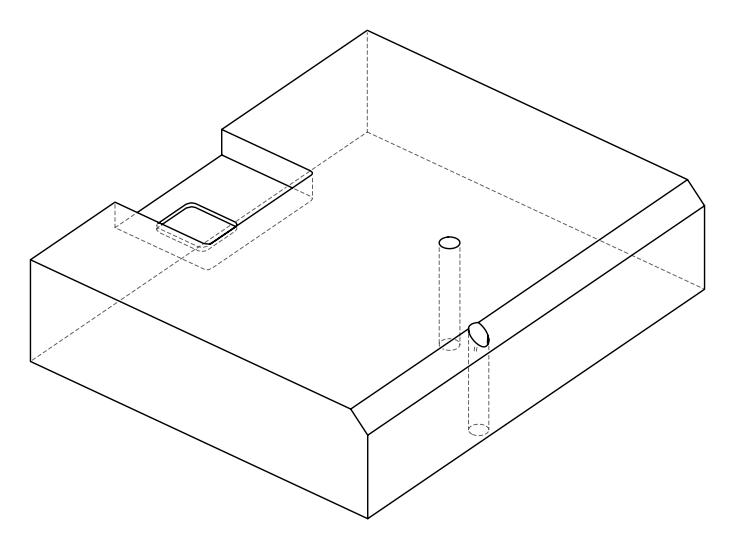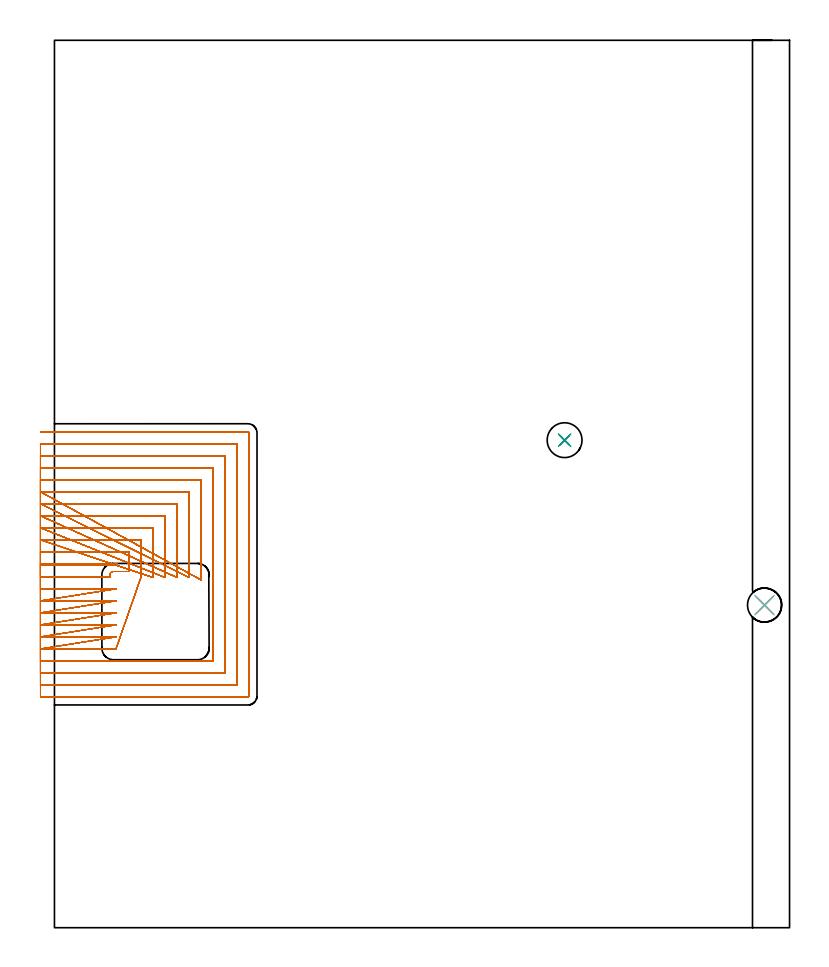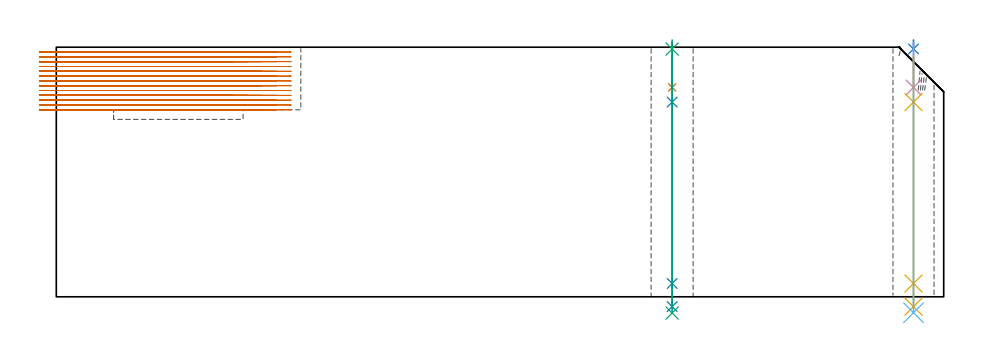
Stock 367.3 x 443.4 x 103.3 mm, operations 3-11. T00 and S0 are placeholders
(PLAN: 11 operations, 8 tool changes, 140.7 min)
(1 AREA_MILL | FG_CHAMFER_SURFACE | UGT0205_001 | 24.83 min | 75880 mm3)
(2 MILL_RECTANGULAR_POCKET | POCKET_RECTANGULAR_STRAIGHT | NXT0201_009 | Follow Part, ap 2, ae 75% | 13.6 min | 76174 mm3)
(3 MILL_SLOT | SLOT_PARTIAL_RECTANGULAR | NXT0201_009 | Follow Part, ap 2, ae 75% | 100.12 min | 302460 mm3)
(4 SPOT_DRILL | STEP1HOLE | NXT0321_9005460120000 | 0.03 min | 0 mm3)
(5 SPOT_DRILL_1 | STEP1HOLE_1 | NXT0321_9005460120000 | 0.03 min | 373 mm3)
(6 DRILL_BLIND_HOLE_INTO_CENTER | STEP1HOLE | NXT0301_082 | 0.08 min | 1012 mm3)
(7 GUN_DRILL_THROUGH_HOLE | STEP1HOLE | UGT0307_008 | 0.53 min | 8332 mm3)
(8 DRILL_TO_ENLARGE_THROUGH_HOLE | STEP1HOLE | UGT0301_044 | 0.45 min | 12694 mm3)
(9 DRILL_BLIND_HOLE_INTO_CENTER_1 | STEP1HOLE_1 | NXT0301_082 | 0.08 min | 1755 mm3)
(10 GUN_DRILL_THROUGH_HOLE_1 | STEP1HOLE_1 | UGT0307_008 | 0.53 min | 8060 mm3)
(11 DRILL_TO_ENLARGE_THROUGH_HOLE_1 | STEP1HOLE_1 | UGT0301_245 | 0.45 min | 14781 mm3)
(TOOL UGT0205_001 | Chamfer Mill 20 x 3 x 45 deg. | D20 FL50 Z2)
(TOOL NXT0201_009 | ENDMILL 8mm [2P460-0800-NA 1630] | D8 FL26 Z6)
(TOOL NXT0321_9005460120000 | NC Spot Drill, 142deg, 12mm, Carbide, Uncoated | D12 PA142 FL30 Z2)
(TOOL NXT0301_082 | Carbide Drill 11.1mm [860.1-1110-033A1-MM 2214] | D11.1 PA140 FL55 Z2)
(TOOL UGT0307_008 | Gun Drill 11 mm | D11 PA130 FL24 Z1)
(TOOL UGT0301_044 | Twist Drill 17 mm | D17 PA118 FL125 Z2)
(TOOL UGT0301_245 | Twist Drill 17.4 mm | D17.4 PA118 FL130 Z2)
(OP 3 MILL_SLOT)
G17 G21 G94 G90
T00 M6
G54
G17 G0 G90 X-7. Y181.3 S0 M3
G43 Z113.3 H1
Z101.308
G94 G1 X-4. F250.
X31.2 F500.
Y181.8
X-4.
X-7. F250.
Y175.3
X-4.
X27.7 F500.
Y175.581
X27.694 Y176.194
G2 X28.443 Y177.666 R1.828
G1 X28.483 Y177.692
X28.949 Y177.923
X29.015 Y177.938
X29.453 Y178.002
X30.051 Y178.
X37.2
Y187.8
X-4.
X-7. F250.
Y169.3
X-4.
X27.7 F500.
X30.7 F250.
X-7. Y163.3 F500.
X-4. F250.
X27.7 F500.
X30.7 F250.
X-7. Y157.3 F500.
X-4. F250.
X27.7 F500.
X30.7 F250.
X-7. Y151.3 F500.
X-4. F250.
X27.7 F500.
X30.7 F250.
X-7. Y145.3 F500.
X-4. F250.
X27.7 F500.
X30.7 F250.
X-7. Y139.3 F500.
X-4. F250.
X27.748 F500.
X30.748 F250.
X43.2 Y175. F500.
Y178. F250.
Y193.8 F500.
X-4.
X-7. F250.
X49.2 Y175. F500.
Y178. F250.
Y199.8 F500.
X-4.
X-7. F250.
X55.2 Y175. F500.
Y178. F250.
Y205.8 F500.
X-4.
X-7. F250.
X61.2 Y175. F500.
Y178. F250.
Y211.8 F500.
X-4.
X-7. F250.
X67.2 Y175. F500.
Y178. F250.
Y217.8 F500.
X-4.
X-7. F250.
X73.2 Y173.791 F500.
Y176.791 F250.
Y223.8 F500.
X-4.
X-7. F250.
Y133.3
X-4.
X79.2 F500.
Y229.8
X-4.
X-7. F250.
Y127.3
X-4.
X85.2 F500.
Y235.8
X-4.
X-7. F250.
Y121.3
X-4.
X91.2 F500.
Y241.8
X-4.
X-7. F250.
Y115.3
X-4.
X96.7 F500.
G3 X97.2 Y115.8 R0.5
G1 Y247.3
G3 X96.7 Y247.8 R0.5
G1 X-4.
X-7. F250.
G0 Y181.3 Z99.315
G1 X-4.
X31.2 F500.
Y181.8
X-4.
X-7. F250.
Y175.3
X-4.
X27.7 F500.
Y175.581
X27.694 Y176.194
G2 X28.443 Y177.666 R1.828
G1 X28.483 Y177.692
X28.949 Y177.923
X29.015 Y177.938
X29.453 Y178.002
X30.051 Y178.
X37.2
Y187.8
X-4.
X-7. F250.
Y169.3
X-4.
X27.7 F500.
X30.7 F250.
X-7. Y163.3 F500.
X-4. F250.
X27.7 F500.
X30.7 F250.
X-7. Y157.3 F500.
X-4. F250.
X27.7 F500.
X30.7 F250.
X-7. Y151.3 F500.
X-4. F250.
X27.7 F500.
X30.7 F250.
X-7. Y145.3 F500.
X-4. F250.
X27.7 F500.
X30.7 F250.
X-7. Y139.3 F500.
X-4. F250.
X27.748 F500.
X30.748 F250.
X43.2 Y175. F500.
Y178. F250.
Y193.8 F500.
X-4.
X-7. F250.
X49.2 Y175. F500.
Y178. F250.
Y199.8 F500.
X-4.
X-7. F250.
X55.2 Y175. F500.
Y178. F250.
Y205.8 F500.
X-4.
X-7. F250.
X61.2 Y175. F500.
Y178. F250.
Y211.8 F500.
X-4.
X-7. F250.
X67.2 Y175. F500.
Y178. F250.
Y217.8 F500.
X-4.
X-7. F250.
X73.2 Y173.791 F500.
Y176.791 F250.
Y223.8 F500.
X-4.
X-7. F250.
Y133.3
X-4.
X79.2 F500.
Y229.8
X-4.
X-7. F250.
Y127.3
X-4.
X85.2 F500.
Y235.8
X-4.
X-7. F250.
Y121.3
X-4.
X91.2 F500.
Y241.8
X-4.
X-7. F250.
Y115.3
X-4.
X96.7 F500.
G3 X97.2 Y115.8 R0.5
G1 Y247.3
G3 X96.7 Y247.8 R0.5
G1 X-4.
X-7. F250.
G0 Y181.3 Z97.323
G1 X-4.
X31.2 F500.
Y181.8
X-4.
X-7. F250.
Y175.3
X-4.
X27.7 F500.
Y175.581
X27.694 Y176.194
G2 X28.443 Y177.666 R1.828
G1 X28.483 Y177.692
X28.949 Y177.923
X29.015 Y177.938
X29.453 Y178.002
X30.051 Y178.
X37.2
Y187.8
X-4.
X-7. F250.
Y169.3
X-4.
X27.7 F500.
X30.7 F250.
X-7. Y163.3 F500.
X-4. F250.
X27.7 F500.
X30.7 F250.
X-7. Y157.3 F500.
X-4. F250.
X27.7 F500.
X30.7 F250.
X-7. Y151.3 F500.
X-4. F250.
X27.7 F500.
X30.7 F250.
X-7. Y145.3 F500.
X-4. F250.
X27.7 F500.
X30.7 F250.
X-7. Y139.3 F500.
X-4. F250.
X27.748 F500.
X30.748 F250.
X43.2 Y175. F500.
Y178. F250.
Y193.8 F500.
X-4.
X-7. F250.
X49.2 Y175. F500.
Y178. F250.
Y199.8 F500.
X-4.
X-7. F250.
X55.2 Y175. F500.
Y178. F250.
Y205.8 F500.
X-4.
X-7. F250.
X61.2 Y175. F500.
Y178. F250.
Y211.8 F500.
X-4.
X-7. F250.
X67.2 Y175. F500.
Y178. F250.
Y217.8 F500.
X-4.
X-7. F250.
X73.2 Y173.791 F500.
Y176.791 F250.
Y223.8 F500.
X-4.
X-7. F250.
Y133.3
X-4.
X79.2 F500.
Y229.8
X-4.
X-7. F250.
Y127.3
X-4.
X85.2 F500.
Y235.8
X-4.
X-7. F250.
Y121.3
X-4.
X91.2 F500.
Y241.8
X-4.
X-7. F250.
Y115.3
X-4.
X96.7 F500.
G3 X97.2 Y115.8 R0.5
G1 Y247.3
G3 X96.7 Y247.8 R0.5
G1 X-4.
X-7. F250.
G0 Y181.3 Z95.331
G1 X-4.
X31.2 F500.
Y181.8
X-4.
X-7. F250.
Y175.3
X-4.
X27.7 F500.
Y175.581
X27.694 Y176.194
G2 X28.443 Y177.666 R1.828
G1 X28.483 Y177.692
X28.949 Y177.923
X29.015 Y177.938
X29.453 Y178.002
X30.051 Y178.
X37.2
Y187.8
X-4.
X-7. F250.
Y169.3
X-4.
X27.7 F500.
X30.7 F250.
X-7. Y163.3 F500.
X-4. F250.
X27.7 F500.
X30.7 F250.
X-7. Y157.3 F500.
X-4. F250.
X27.7 F500.
X30.7 F250.
X-7. Y151.3 F500.
X-4. F250.
X27.7 F500.
X30.7 F250.
X-7. Y145.3 F500.
X-4. F250.
X27.7 F500.
X30.7 F250.
X-7. Y139.3 F500.
X-4. F250.
X27.748 F500.
X30.748 F250.
X43.2 Y175. F500.
Y178. F250.
Y193.8 F500.
X-4.
X-7. F250.
X49.2 Y175. F500.
Y178. F250.
Y199.8 F500.
X-4.
X-7. F250.
X55.2 Y175. F500.
Y178. F250.
Y205.8 F500.
X-4.
X-7. F250.
X61.2 Y175. F500.
Y178. F250.
Y211.8 F500.
X-4.
X-7. F250.
X67.2 Y175. F500.
Y178. F250.
Y217.8 F500.
X-4.
X-7. F250.
X73.2 Y173.791 F500.
Y176.791 F250.
Y223.8 F500.
X-4.
X-7. F250.
Y133.3
X-4.
X79.2 F500.
Y229.8
X-4.
X-7. F250.
Y127.3
X-4.
X85.2 F500.
Y235.8
X-4.
X-7. F250.
Y121.3
X-4.
X91.2 F500.
Y241.8
X-4.
X-7. F250.
Y115.3
X-4.
X96.7 F500.
G3 X97.2 Y115.8 R0.5
G1 Y247.3
G3 X96.7 Y247.8 R0.5
G1 X-4.
X-7. F250.
G0 Y181.3 Z93.338
G1 X-4.
X31.2 F500.
Y181.8
X-4.
X-7. F250.
Y175.3
X-4.
X27.7 F500.
Y175.581
X27.694 Y176.194
G2 X28.443 Y177.666 R1.828
G1 X28.483 Y177.692
X28.949 Y177.923
X29.015 Y177.938
X29.453 Y178.002
X30.051 Y178.
X37.2
Y187.8
X-4.
X-7. F250.
Y169.3
X-4.
X27.7 F500.
X30.7 F250.
X-7. Y163.3 F500.
X-4. F250.
X27.7 F500.
X30.7 F250.
X-7. Y157.3 F500.
X-4. F250.
X27.7 F500.
X30.7 F250.
X-7. Y151.3 F500.
X-4. F250.
X27.7 F500.
X30.7 F250.
X-7. Y145.3 F500.
X-4. F250.
X27.7 F500.
X30.7 F250.
X-7. Y139.3 F500.
X-4. F250.
X27.748 F500.
X30.748 F250.
X43.2 Y175. F500.
Y178. F250.
Y193.8 F500.
X-4.
X-7. F250.
X49.2 Y175. F500.
Y178. F250.
Y199.8 F500.
X-4.
X-7. F250.
X55.2 Y175. F500.
Y178. F250.
Y205.8 F500.
X-4.
X-7. F250.
X61.2 Y175. F500.
Y178. F250.
Y211.8 F500.
X-4.
X-7. F250.
X67.2 Y175. F500.
Y178. F250.
Y217.8 F500.
X-4.
X-7. F250.
X73.2 Y173.791 F500.
Y176.791 F250.
Y223.8 F500.
X-4.
X-7. F250.
Y133.3
X-4.
X79.2 F500.
Y229.8
X-4.
X-7. F250.
Y127.3
X-4.
X85.2 F500.
Y235.8
X-4.
X-7. F250.
Y121.3
X-4.
X91.2 F500.
Y241.8
X-4.
X-7. F250.
Y115.3
X-4.
X96.7 F500.
G3 X97.2 Y115.8 R0.5
G1 Y247.3
G3 X96.7 Y247.8 R0.5
G1 X-4.
X-7. F250.
G0 Y181.3 Z91.346
G1 X-4.
X31.2 F500.
Y181.8
X-4.
X-7. F250.
Y175.3
X-4.
X27.7 F500.
Y175.581
X27.694 Y176.194
G2 X28.443 Y177.666 R1.828
G1 X28.483 Y177.692
X28.949 Y177.923
X29.015 Y177.938
X29.453 Y178.002
X30.051 Y178.
X37.2
Y187.8
X-4.
X-7. F250.
Y169.3
X-4.
X27.7 F500.
X30.7 F250.
X-7. Y163.3 F500.
X-4. F250.
X27.7 F500.
X30.7 F250.
X-7. Y157.3 F500.
X-4. F250.
X27.7 F500.
X30.7 F250.
X-7. Y151.3 F500.
X-4. F250.
X27.7 F500.
X30.7 F250.
X-7. Y145.3 F500.
X-4. F250.
X27.7 F500.
X30.7 F250.
X-7. Y139.3 F500.
X-4. F250.
X27.748 F500.
X30.748 F250.
X43.2 Y175. F500.
Y178. F250.
Y193.8 F500.
X-4.
X-7. F250.
X49.2 Y175. F500.
Y178. F250.
Y199.8 F500.
X-4.
X-7. F250.
X55.2 Y175. F500.
Y178. F250.
Y205.8 F500.
X-4.
X-7. F250.
X61.2 Y175. F500.
Y178. F250.
Y211.8 F500.
X-4.
X-7. F250.
X67.2 Y175. F500.
Y178. F250.
Y217.8 F500.
X-4.
X-7. F250.
X73.2 Y173.791 F500.
Y176.791 F250.
Y223.8 F500.
X-4.
X-7. F250.
Y133.3
X-4.
X79.2 F500.
Y229.8
X-4.
X-7. F250.
Y127.3
X-4.
X85.2 F500.
Y235.8
X-4.
X-7. F250.
Y121.3
X-4.
X91.2 F500.
Y241.8
X-4.
X-7. F250.
Y115.3
X-4.
X96.7 F500.
G3 X97.2 Y115.8 R0.5
G1 Y247.3
G3 X96.7 Y247.8 R0.5
G1 X-4.
X-7. F250.
G0 Y181.3 Z89.354
G1 X-4.
X31.2 F500.
Y181.8
X-4.
X-7. F250.
Y175.3
X-4.
X27.7 F500.
Y175.581
X27.694 Y176.194
G2 X28.443 Y177.666 R1.828
G1 X28.483 Y177.692
X28.949 Y177.923
X29.015 Y177.938
X29.453 Y178.002
X30.051 Y178.
X37.2
Y187.8
X-4.
X-7. F250.
Y169.3
X-4.
X27.7 F500.
X30.7 F250.
X-7. Y163.3 F500.
X-4. F250.
X27.7 F500.
X30.7 F250.
X-7. Y157.3 F500.
X-4. F250.
X27.7 F500.
X30.7 F250.
X-7. Y151.3 F500.
X-4. F250.
X27.7 F500.
X30.7 F250.
X-7. Y145.3 F500.
X-4. F250.
X27.7 F500.
X30.7 F250.
X-7. Y139.3 F500.
X-4. F250.
X27.748 F500.
X30.748 F250.
X43.2 Y175. F500.
Y178. F250.
Y193.8 F500.
X-4.
X-7. F250.
X49.2 Y175. F500.
Y178. F250.
Y199.8 F500.
X-4.
X-7. F250.
X55.2 Y175. F500.
Y178. F250.
Y205.8 F500.
X-4.
X-7. F250.
X61.2 Y175. F500.
Y178. F250.
Y211.8 F500.
X-4.
X-7. F250.
X67.2 Y175. F500.
Y178. F250.
Y217.8 F500.
X-4.
X-7. F250.
X73.2 Y173.791 F500.
Y176.791 F250.
Y223.8 F500.
X-4.
X-7. F250.
Y133.3
X-4.
X79.2 F500.
Y229.8
X-4.
X-7. F250.
Y127.3
X-4.
X85.2 F500.
Y235.8
X-4.
X-7. F250.
Y121.3
X-4.
X91.2 F500.
Y241.8
X-4.
X-7. F250.
Y115.3
X-4.
X96.7 F500.
G3 X97.2 Y115.8 R0.5
G1 Y247.3
G3 X96.7 Y247.8 R0.5
G1 X-4.
X-7. F250.
G0 Y181.3 Z87.361
G1 X-4.
X31.2 F500.
Y181.8
X-4.
X-7. F250.
Y175.3
X-4.
X27.7 F500.
Y175.581
X27.694 Y176.193
G2 X28.443 Y177.666 R1.828
G1 X28.483 Y177.692
X28.949 Y177.923
X29.015 Y177.938
X29.453 Y178.002
X30.061 Y178.
X37.2
Y187.8
X-4.
X-7. F250.
Y169.3
X-4.
X27.7 F500.
X30.7 F250.
X-7. Y163.3 F500.
X-4. F250.
X27.7 F500.
X30.7 F250.
X-7. Y157.3 F500.
X-4. F250.
X27.7 F500.
X30.7 F250.
X-7. Y151.3 F500.
X-4. F250.
X27.7 F500.
X30.7 F250.
X-7. Y145.3 F500.
X-4. F250.
X27.7 F500.
X30.7 F250.
X-7. Y139.3 F500.
X-4. F250.
X27.748 F500.
X30.748 F250.
X43.2 Y175. F500.
Y178. F250.
Y193.8 F500.
X-4.
X-7. F250.
X49.2 Y175. F500.
Y178. F250.
Y199.8 F500.
X-4.
X-7. F250.
X55.2 Y175. F500.
Y178. F250.
Y205.8 F500.
X-4.
X-7. F250.
X61.2 Y175. F500.
Y178. F250.
Y211.8 F500.
X-4.
X-7. F250.
X67.2 Y175. F500.
Y178. F250.
Y217.8 F500.
X-4.
X-7. F250.
X73.2 Y173.791 F500.
Y176.791 F250.
Y223.8 F500.
X-4.
X-7. F250.
Y133.3
X-4.
X79.2 F500.
Y229.8
X-4.
X-7. F250.
Y127.3
X-4.
X85.2 F500.
Y235.8
X-4.
X-7. F250.
Y121.3
X-4.
X91.2 F500.
Y241.8
X-4.
X-7. F250.
Y115.3
X-4.
X96.7 F500.
G3 X97.2 Y115.8 R0.5
G1 Y247.3
G3 X96.7 Y247.8 R0.5
G1 X-4.
X-7. F250.
G0 Y181.3 Z85.369
G1 X-4.
X31.2 F500.
Y181.8
X-4.
X-7. F250.
Y175.3
X-4.
X27.7 F500.
X27.694 Y176.193
G2 X28.443 Y177.666 R1.825
G1 X28.483 Y177.692
X28.949 Y177.923
X29.015 Y177.938
X29.453 Y178.002
X30.051 Y178.
X37.2
Y187.8
X-4.
X-7. F250.
Y169.3
X-4.
X27.7 F500.
X30.7 F250.
X-7. Y163.3 F500.
X-4. F250.
X27.7 F500.
X30.7 F250.
X-7. Y157.3 F500.
X-4. F250.
X27.7 F500.
X30.7 F250.
X-7. Y151.3 F500.
X-4. F250.
X27.7 F500.
X30.7 F250.
X-7. Y145.3 F500.
X-4. F250.
X27.7 F500.
X30.7 F250.
X-7. Y139.3 F500.
X-4. F250.
X27.748 F500.
X30.748 F250.
X43.2 Y175. F500.
Y178. F250.
Y193.8 F500.
X-4.
X-7. F250.
X49.2 Y175. F500.
Y178. F250.
Y199.8 F500.
X-4.
X-7. F250.
X55.2 Y175. F500.
Y178. F250.
Y205.8 F500.
X-4.
X-7. F250.
X61.2 Y175. F500.
Y178. F250.
Y211.8 F500.
X-4.
X-7. F250.
X67.2 Y175. F500.
Y178. F250.
Y217.8 F500.
X-4.
X-7. F250.
X73.2 Y173.791 F500.
Y176.791 F250.
Y223.8 F500.
X-4.
X-7. F250.
Y133.3
X-4.
X79.2 F500.
Y229.8
X-4.
X-7. F250.
Y127.3
X-4.
X85.2 F500.
Y235.8
X-4.
X-7. F250.
Y121.3
X-4.
X91.2 F500.
Y241.8
X-4.
X-7. F250.
Y115.3
X-4.
X96.7 F500.
G3 X97.2 Y115.8 R0.5
G1 Y247.3
G3 X96.7 Y247.8 R0.5
G1 X-4.
X-7. F250.
G0 Y181.3 Z83.377
G1 X-4.
X31.2 F500.
Y181.8
X-4.
X-7. F250.
Y175.3
X-4.
X27.7 F500.
X27.694 Y176.194
G2 X28.443 Y177.666 R1.825
G1 X28.483 Y177.692
X28.949 Y177.923
X29.015 Y177.938
X29.453 Y178.002
X37.2 Y178.
Y187.8
X-4.
X-7. F250.
Y169.3
X-4.
X27.7 F500.
X30.7 F250.
X-7. Y163.3 F500.
X-4. F250.
X27.7 F500.
X30.7 F250.
X-7. Y157.3 F500.
X-4. F250.
X27.7 F500.
X30.7 F250.
X-7. Y151.3 F500.
X-4. F250.
X27.7 F500.
X30.7 F250.
X-7. Y145.3 F500.
X-4. F250.
X27.7 F500.
X30.7 F250.
X-7. Y139.3 F500.
X-4. F250.
X27.748 F500.
X30.748 F250.
X43.2 Y175. F500.
Y178. F250.
Y193.8 F500.
X-4.
X-7. F250.
X49.2 Y175. F500.
Y178. F250.
Y199.8 F500.
X-4.
X-7. F250.
X55.2 Y175. F500.
Y178. F250.
Y205.8 F500.
X-4.
X-7. F250.
X61.2 Y175. F500.
Y178. F250.
Y211.8 F500.
X-4.
X-7. F250.
X67.2 Y175. F500.
Y178. F250.
Y217.8 F500.
X-4.
X-7. F250.
X73.2 Y173.791 F500.
Y176.791 F250.
Y223.8 F500.
X-4.
X-7. F250.
Y133.3
X-4.
X79.2 F500.
Y229.8
X-4.
X-7. F250.
Y127.3
X-4.
X85.2 F500.
Y235.8
X-4.
X-7. F250.
Y121.3
X-4.
X91.2 F500.
Y241.8
X-4.
X-7. F250.
Y115.3
X-4.
X96.7 F500.
G3 X97.2 Y115.8 R0.5
G1 Y247.3
G3 X96.7 Y247.8 R0.5
G1 X-4.
X-7. F250.
G0 Y181.3 Z81.385
G1 X-4.
X31.2 F500.
Y181.8
X-4.
X-7. F250.
Y175.3
X-4.
X27.7 F500.
Y175.581
X27.694 Y176.194
G2 X28.443 Y177.666 R1.828
G1 X28.483 Y177.692
X28.949 Y177.923
X29.015 Y177.938
X29.453 Y178.002
X30.051 Y178.
X37.2
Y187.8
X-4.
X-7. F250.
Y169.3
X-4.
X27.7 F500.
X30.7 F250.
X-7. Y163.3 F500.
X-4. F250.
X27.7 F500.
X30.7 F250.
X-7. Y157.3 F500.
X-4. F250.
X27.7 F500.
X30.7 F250.
X-7. Y151.3 F500.
X-4. F250.
X27.7 F500.
X30.7 F250.
X-7. Y145.3 F500.
X-4. F250.
X27.7 F500.
X30.7 F250.
X-7. Y139.3 F500.
X-4. F250.
X27.748 F500.
X30.748 F250.
X43.2 Y175. F500.
Y178. F250.
Y193.8 F500.
X-4.
X-7. F250.
X49.2 Y175. F500.
Y178. F250.
Y199.8 F500.
X-4.
X-7. F250.
X55.2 Y175. F500.
Y178. F250.
Y205.8 F500.
X-4.
X-7. F250.
X61.2 Y175. F500.
Y178. F250.
Y211.8 F500.
X-4.
X-7. F250.
X67.2 Y175. F500.
Y178. F250.
Y217.8 F500.
X-4.
X-7. F250.
X73.2 Y173.791 F500.
Y176.791 F250.
Y223.8 F500.
X-4.
X-7. F250.
Y133.3
X-4.
X79.2 F500.
Y229.8
X-4.
X-7. F250.
Y127.3
X-4.
X85.2 F500.
Y235.8
X-4.
X-7. F250.
Y121.3
X-4.
X91.2 F500.
Y241.8
X-4.
X-7. F250.
Y115.3
X-4.
X96.7 F500.
G3 X97.2 Y115.8 R0.5
G1 Y247.3
G3 X96.7 Y247.8 R0.5
G1 X-4.
X-7. F250.
G0 Y181.3 Z79.392
G1 X-4.
X31.2 F500.
Y181.8
X-4.
X-7. F250.
Y175.3
X-4.
X27.7 F500.
Y175.581
X27.694 Y176.194
G2 X28.443 Y177.666 R1.828
G1 X28.483 Y177.692
X28.949 Y177.923
X29.015 Y177.938
X29.453 Y178.002
X30.051 Y178.
X37.2
Y187.8
X-4.
X-7. F250.
Y169.3
X-4.
X27.7 F500.
X30.7 F250.
X-7. Y163.3 F500.
X-4. F250.
X27.7 F500.
X30.7 F250.
X-7. Y157.3 F500.
X-4. F250.
X27.7 F500.
X30.7 F250.
X-7. Y151.3 F500.
X-4. F250.
X27.7 F500.
X30.7 F250.
X-7. Y145.3 F500.
X-4. F250.
X27.7 F500.
X30.7 F250.
X-7. Y139.3 F500.
X-4. F250.
X27.748 F500.
X30.748 F250.
X43.2 Y175. F500.
Y178. F250.
Y193.8 F500.
X-4.
X-7. F250.
X49.2 Y175. F500.
Y178. F250.
Y199.8 F500.
X-4.
X-7. F250.
X55.2 Y175. F500.
Y178. F250.
Y205.8 F500.
X-4.
X-7. F250.
X61.2 Y175. F500.
Y178. F250.
Y211.8 F500.
X-4.
X-7. F250.
X67.2 Y175. F500.
Y178. F250.
Y217.8 F500.
X-4.
X-7. F250.
X73.2 Y173.791 F500.
Y176.791 F250.
Y223.8 F500.
X-4.
X-7. F250.
Y133.3
X-4.
X79.2 F500.
Y229.8
X-4.
X-7. F250.
Y127.3
X-4.
X85.2 F500.
Y235.8
X-4.
X-7. F250.
Y121.3
X-4.
X91.2 F500.
Y241.8
X-4.
X-7. F250.
Y115.3
X-4.
X96.7 F500.
G3 X97.2 Y115.8 R0.5
G1 Y247.3
G3 X96.7 Y247.8 R0.5
G1 X-4.
X-7. F250.
G0 Y181.3 Z77.4
G1 X-4.
X31.2 F500.
Y181.8
X-4.
X-7. F250.
Y175.3
X-4.
X27.7 F500.
Y175.581
X27.694 Y176.194
G2 X28.443 Y177.666 R1.828
G1 X28.483 Y177.692
X28.949 Y177.923
X29.015 Y177.938
X29.453 Y178.002
X30.051 Y178.
X37.2
Y187.8
X-4.
X-7. F250.
Y169.3
X-4.
X27.7 F500.
X30.7 F250.
X-7. Y163.3 F500.
X-4. F250.
X27.7 F500.
X30.7 F250.
X-7. Y157.3 F500.
X-4. F250.
X27.7 F500.
X30.7 F250.
X-7. Y151.3 F500.
X-4. F250.
X27.7 F500.
X30.7 F250.
X-7. Y145.3 F500.
X-4. F250.
X27.7 F500.
X30.7 F250.
X-7. Y139.3 F500.
X-4. F250.
X27.748 F500.
X30.748 F250.
X43.2 Y175. F500.
Y178. F250.
Y193.8 F500.
X-4.
X-7. F250.
X49.2 Y175. F500.
Y178. F250.
Y199.8 F500.
X-4.
X-7. F250.
X55.2 Y175. F500.
Y178. F250.
Y205.8 F500.
X-4.
X-7. F250.
X61.2 Y175. F500.
Y178. F250.
Y211.8 F500.
X-4.
X-7. F250.
X67.2 Y175. F500.
Y178. F250.
Y217.8 F500.
X-4.
X-7. F250.
X73.2 Y173.791 F500.
Y176.791 F250.
Y223.8 F500.
X-4.
X-7. F250.
Y133.3
X-4.
X79.2 F500.
Y229.8
X-4.
X-7. F250.
Y127.3
X-4.
X85.2 F500.
Y235.8
X-4.
X-7. F250.
Y121.3
X-4.
X91.2 F500.
Y241.8
X-4.
X-7. F250.
Y115.3
X-4.
X96.7 F500.
G3 X97.2 Y115.8 R0.5
G1 Y247.3
G3 X96.7 Y247.8 R0.5
G1 X-4.
X-7. F250.
G0 Z113.3
M5
M2
(OP 4 SPOT_DRILL)
G17 G21 G94 G90
T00 M6
G54
G17 G0 G90 X354.8 Y161.2 S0 M3
G43 Z113.3 H0
G94 G81 G98 Z102.568 F250. R106.3
G80
M5
M2
(OP 5 SPOT_DRILL_1)
G17 G21 G94 G90
T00 M6
G54
G17 G0 G90 X254.9 Y243.6 S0 M3
G43 Z113.3 H0
G94 G81 G98 Z102.551 F250. R106.3
G80
M5
M2
(OP 6 DRILL_BLIND_HOLE_INTO_CENTER)
G17 G21 G94 G90
T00 M6
G54
G17 G0 G90 X354.8 Y161.2 S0 M3
G43 Z113.3 H1
G94 G81 G98 Z86.65 F250. R105.3
G80
M5
M2
(OP 7 GUN_DRILL_THROUGH_HOLE)
G17 G21 G94 G90
T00 M6
G54
G17 G0 G90 X354.8 Y161.2 M8
G43 Z113.3 H0
Z99.489
S716 M3
G94 G1 Z80.587 F125. M26
G4 X.084
Z5.5 F250.
G4 X.084
Z-4.065 F125.
G4 X.084
M5
M9
G0 Z99.489
Z113.3
M2
(OP 8 DRILL_TO_ENLARGE_THROUGH_HOLE)
G17 G21 G94 G90
T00 M6
G54
G17 G0 G90 X354.8 Y161.2 S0 M3
G43 Z113.3 H0
G94 G73 G98 Z-6.607 F250. Q15.701 R105.3
G80
M5
M2
(OP 9 DRILL_BLIND_HOLE_INTO_CENTER_1)
G17 G21 G94 G90
T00 M6
G54
G17 G0 G90 X254.9 Y243.6 S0 M3
G43 Z113.3 H1
G94 G81 G98 Z86.65 F250. R105.3
G80
M5
M2
(OP 10 GUN_DRILL_THROUGH_HOLE_1)
G17 G21 G94 G90
T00 M6
G54
G17 G0 G90 X254.9 Y243.6 M8
G43 Z113.3 H0
Z99.744
S716 M3
G94 G1 Z80.587 F125. M26
G4 X.084
Z5.5 F250.
G4 X.084
Z-4.065 F125.
G4 X.084
M5
M9
G0 Z99.744
Z113.3
M2
(OP 11 DRILL_TO_ENLARGE_THROUGH_HOLE_1)
G17 G21 G94 G90
T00 M6
G54
G17 G0 G90 X254.9 Y243.6 S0 M3
G43 Z113.3 H0
G94 G73 G98 Z-6.727 F250. Q15.718 R105.3
G80
M5
M2
